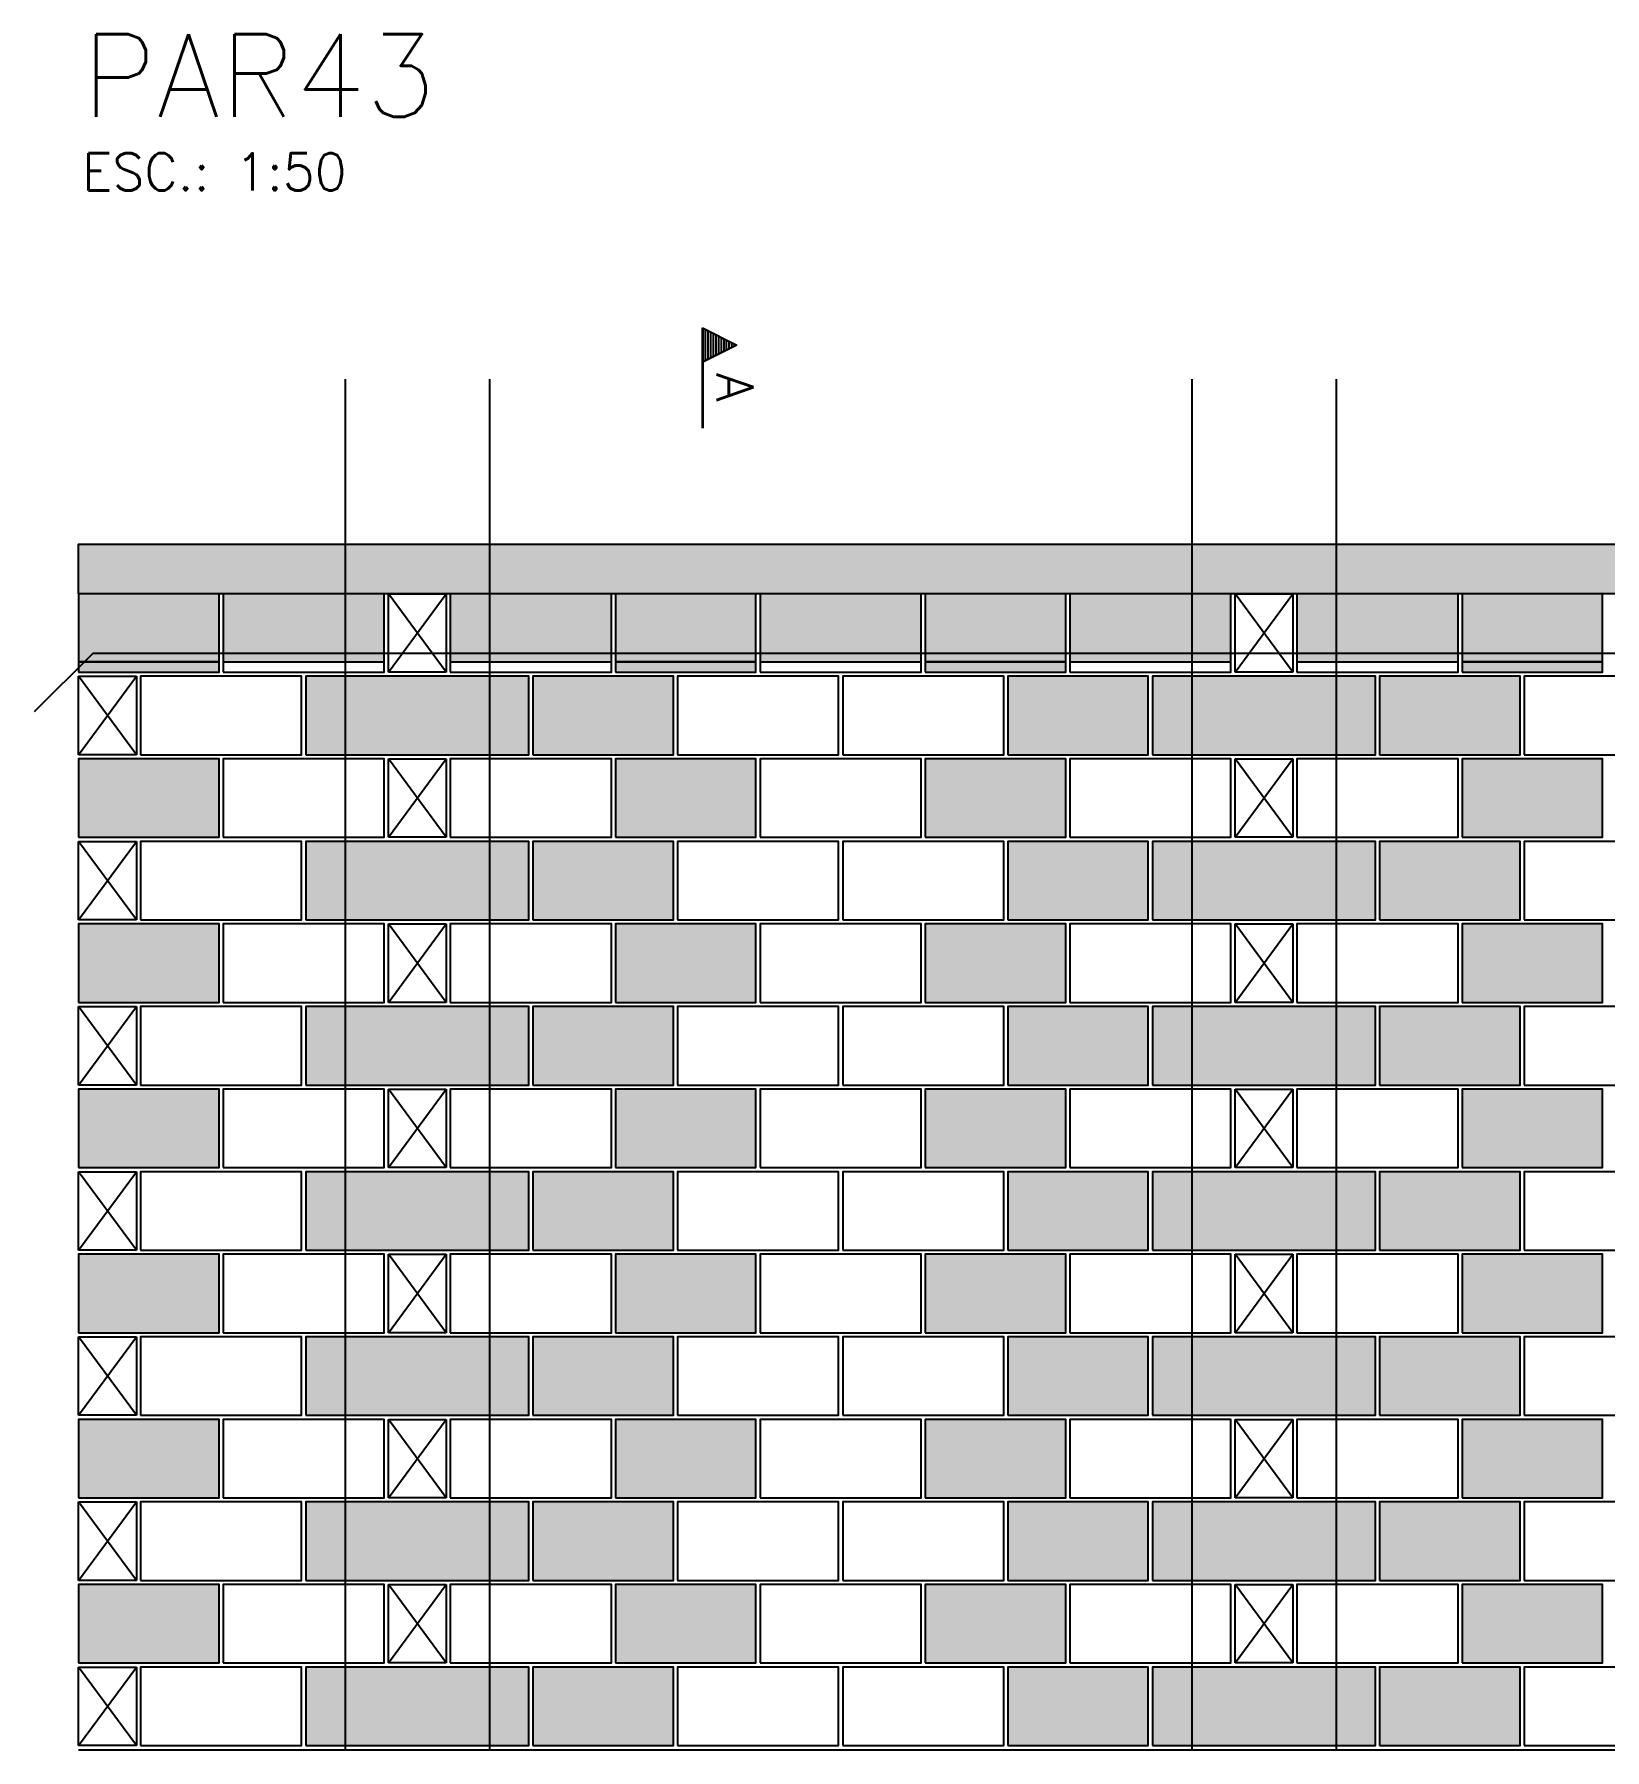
# Model space of a CAD drawing. Extents: x -1.9 to 86, y -1.6 to 60.9.
# Drawn here: x 7.09 to 14.69, y 32 to 40.31 of the extents above; entities that cross this region are included whole.
import ezdxf

# ---------------------------------------------------------------- set-up
doc = ezdxf.new("R2010")
doc.units = 0
doc.header["$MEASUREMENT"] = 0
for name, color, linetype in [('PENA_01', 1, 'CONTINUOUS'), ('PENA_02', 2, 'CONTINUOUS'), ('PENA_03', 3, 'CONTINUOUS'), ('PENA_05', 5, 'CONTINUOUS'), ('PENA_06', 6, 'CONTINUOUS'), ('PENA_09', 254, 'CONTINUOUS'), ('PENA_11', 252, 'CONTINUOUS'), ('PENA_19', 240, 'CONTINUOUS'), ('PENA_21', 100, 'CONTINUOUS')]:
    doc.layers.add(name, color=color, linetype=linetype)
doc.styles.get("Standard").update_dxf_attribs({"font": 'ROMANS.SHX'})

msp = doc.modelspace()

# ---------------------------------------------------------------- linework, layer by layer
at = {"layer": 'PENA_01', "linetype": 'Continuous'}
for p, q in [((7.301106, 37.265889), (7.981106, 37.265889)), ((8.001106, 37.265889), (8.781106, 37.265889)), ((9.101106, 37.265889), (9.881106, 37.265889)), ((9.901106, 37.265889), (10.581106, 37.265889)), ((10.601106, 37.265889), (11.381106, 37.265889)), ((11.401106, 37.265889), (12.081106, 37.265889)), ((12.101106, 37.265889), (12.881106, 37.265889)), ((13.201106, 37.265889), (13.981106, 37.265889)), ((14.001106, 37.265889), (14.681106, 37.265889))]:
    msp.add_line(p, q, dxfattribs=at)
at = {"layer": 'PENA_02', "linetype": 'Continuous'}
for p, q in [((8.801106, 37.215889), (8.801106, 37.595889)), ((8.801106, 37.595889), (9.081106, 37.595889)), ((9.081106, 37.595889), (9.081106, 37.215889)), ((12.901106, 37.215889), (12.901106, 37.595889)), ((12.901106, 37.595889), (13.181106, 37.595889)), ((13.181106, 37.595889), (13.181106, 37.215889)), ((7.301106, 36.815889), (7.301106, 37.195889)), ((7.301106, 37.195889), (7.581106, 37.195889)), ((7.581106, 37.195889), (7.581106, 36.815889)), ((9.081106, 37.215889), (8.801106, 37.215889)), ((13.181106, 37.215889), (12.901106, 37.215889)), ((7.581106, 36.815889), (7.301106, 36.815889)), ((8.801106, 36.415889), (8.801106, 36.795889)), ((8.801106, 36.795889), (9.081106, 36.795889)), ((9.081106, 36.795889), (9.081106, 36.415889)), ((12.901106, 36.415889), (12.901106, 36.795889)), ((12.901106, 36.795889), (13.181106, 36.795889)), ((13.181106, 36.795889), (13.181106, 36.415889)), ((9.081106, 36.415889), (8.801106, 36.415889)), ((13.181106, 36.415889), (12.901106, 36.415889)), ((7.301106, 36.015889), (7.301106, 36.395889)), ((7.301106, 36.395889), (7.581106, 36.395889)), ((7.581106, 36.395889), (7.581106, 36.015889)), ((7.581106, 36.015889), (7.301106, 36.015889)), ((8.801106, 35.615889), (8.801106, 35.995889)), ((8.801106, 35.995889), (9.081106, 35.995889)), ((9.081106, 35.995889), (9.081106, 35.615889)), ((12.901106, 35.615889), (12.901106, 35.995889)), ((12.901106, 35.995889), (13.181106, 35.995889)), ((13.181106, 35.995889), (13.181106, 35.615889)), ((7.301106, 35.215889), (7.301106, 35.595889)), ((7.301106, 35.595889), (7.581106, 35.595889)), ((7.581106, 35.595889), (7.581106, 35.215889)), ((9.081106, 35.615889), (8.801106, 35.615889)), ((13.181106, 35.615889), (12.901106, 35.615889)), ((7.581106, 35.215889), (7.301106, 35.215889)), ((8.801106, 34.815889), (8.801106, 35.195889)), ((8.801106, 35.195889), (9.081106, 35.195889)), ((9.081106, 35.195889), (9.081106, 34.815889)), ((12.901106, 34.815889), (12.901106, 35.195889)), ((12.901106, 35.195889), (13.181106, 35.195889)), ((13.181106, 35.195889), (13.181106, 34.815889)), ((7.301106, 34.415889), (7.301106, 34.795889)), ((7.301106, 34.795889), (7.581106, 34.795889)), ((7.581106, 34.795889), (7.581106, 34.415889)), ((9.081106, 34.815889), (8.801106, 34.815889)), ((13.181106, 34.815889), (12.901106, 34.815889)), ((7.581106, 34.415889), (7.301106, 34.415889)), ((8.801106, 34.015889), (8.801106, 34.395889)), ((8.801106, 34.395889), (9.081106, 34.395889)), ((9.081106, 34.395889), (9.081106, 34.015889)), ((12.901106, 34.015889), (12.901106, 34.395889)), ((12.901106, 34.395889), (13.181106, 34.395889)), ((13.181106, 34.395889), (13.181106, 34.015889)), ((7.301106, 33.615889), (7.301106, 33.995889)), ((7.301106, 33.995889), (7.581106, 33.995889)), ((7.581106, 33.995889), (7.581106, 33.615889)), ((9.081106, 34.015889), (8.801106, 34.015889)), ((13.181106, 34.015889), (12.901106, 34.015889)), ((7.581106, 33.615889), (7.301106, 33.615889)), ((8.801106, 33.215889), (8.801106, 33.595889)), ((8.801106, 33.595889), (9.081106, 33.595889)), ((9.081106, 33.595889), (9.081106, 33.215889)), ((12.901106, 33.215889), (12.901106, 33.595889)), ((12.901106, 33.595889), (13.181106, 33.595889)), ((13.181106, 33.595889), (13.181106, 33.215889)), ((7.301106, 32.815889), (7.301106, 33.195889)), ((7.301106, 33.195889), (7.581106, 33.195889)), ((7.581106, 33.195889), (7.581106, 32.815889)), ((9.081106, 33.215889), (8.801106, 33.215889)), ((13.181106, 33.215889), (12.901106, 33.215889)), ((7.581106, 32.815889), (7.301106, 32.815889)), ((8.801106, 32.415889), (8.801106, 32.795889)), ((8.801106, 32.795889), (9.081106, 32.795889)), ((9.081106, 32.795889), (9.081106, 32.415889)), ((12.901106, 32.415889), (12.901106, 32.795889)), ((12.901106, 32.795889), (13.181106, 32.795889)), ((13.181106, 32.795889), (13.181106, 32.415889)), ((9.081106, 32.415889), (8.801106, 32.415889)), ((13.181106, 32.415889), (12.901106, 32.415889)), ((7.301106, 32.015889), (7.301106, 32.395889)), ((7.301106, 32.395889), (7.581106, 32.395889)), ((7.581106, 32.395889), (7.581106, 32.015889)), ((7.581106, 32.015889), (7.301106, 32.015889)), ((7.301106, 31.995889), (17.281106, 31.995889))]:
    msp.add_line(p, q, dxfattribs=at)
for points in [[(7.301106, 37.595889), (7.301106, 37.835889), (17.281106, 37.835889), (17.281106, 37.595889), (7.301106, 37.595889)], [(7.301106, 37.215889), (7.981106, 37.215889), (7.981106, 37.595889), (7.301106, 37.595889), (7.301106, 37.215889)], [(8.001106, 37.215889), (8.781106, 37.215889), (8.781106, 37.595889), (8.001106, 37.595889), (8.001106, 37.215889)], [(9.101106, 37.215889), (9.881106, 37.215889), (9.881106, 37.595889), (9.101106, 37.595889), (9.101106, 37.215889)], [(9.901106, 37.215889), (10.581106, 37.215889), (10.581106, 37.595889), (9.901106, 37.595889), (9.901106, 37.215889)], [(10.601106, 37.215889), (11.381106, 37.215889), (11.381106, 37.595889), (10.601106, 37.595889), (10.601106, 37.215889)], [(11.401106, 37.215889), (12.081106, 37.215889), (12.081106, 37.595889), (11.401106, 37.595889), (11.401106, 37.215889)], [(12.101106, 37.215889), (12.881106, 37.215889), (12.881106, 37.595889), (12.101106, 37.595889), (12.101106, 37.215889)], [(13.201106, 37.215889), (13.981106, 37.215889), (13.981106, 37.595889), (13.201106, 37.595889), (13.201106, 37.215889)], [(14.001106, 37.215889), (14.681106, 37.215889), (14.681106, 37.595889), (14.001106, 37.595889), (14.001106, 37.215889)], [(7.601106, 36.815889), (8.381106, 36.815889), (8.381106, 37.195889), (7.601106, 37.195889), (7.601106, 36.815889)], [(8.401106, 36.815889), (9.481106, 36.815889), (9.481106, 37.195889), (8.401106, 37.195889), (8.401106, 36.815889)], [(9.501106, 36.815889), (10.181106, 36.815889), (10.181106, 37.195889), (9.501106, 37.195889), (9.501106, 36.815889)], [(10.201106, 36.815889), (10.981106, 36.815889), (10.981106, 37.195889), (10.201106, 37.195889), (10.201106, 36.815889)], [(11.001106, 36.815889), (11.781106, 36.815889), (11.781106, 37.195889), (11.001106, 37.195889), (11.001106, 36.815889)], [(11.801106, 36.815889), (12.481106, 36.815889), (12.481106, 37.195889), (11.801106, 37.195889), (11.801106, 36.815889)], [(12.501106, 36.815889), (13.581106, 36.815889), (13.581106, 37.195889), (12.501106, 37.195889), (12.501106, 36.815889)], [(13.601106, 36.815889), (14.281106, 36.815889), (14.281106, 37.195889), (13.601106, 37.195889), (13.601106, 36.815889)], [(14.301106, 36.815889), (15.081106, 36.815889), (15.081106, 37.195889), (14.301106, 37.195889), (14.301106, 36.815889)], [(7.301106, 36.415889), (7.981106, 36.415889), (7.981106, 36.795889), (7.301106, 36.795889), (7.301106, 36.415889)], [(8.001106, 36.415889), (8.781106, 36.415889), (8.781106, 36.795889), (8.001106, 36.795889), (8.001106, 36.415889)], [(9.101106, 36.415889), (9.881106, 36.415889), (9.881106, 36.795889), (9.101106, 36.795889), (9.101106, 36.415889)], [(9.901106, 36.415889), (10.581106, 36.415889), (10.581106, 36.795889), (9.901106, 36.795889), (9.901106, 36.415889)], [(10.601106, 36.415889), (11.381106, 36.415889), (11.381106, 36.795889), (10.601106, 36.795889), (10.601106, 36.415889)], [(11.401106, 36.415889), (12.081106, 36.415889), (12.081106, 36.795889), (11.401106, 36.795889), (11.401106, 36.415889)], [(12.101106, 36.415889), (12.881106, 36.415889), (12.881106, 36.795889), (12.101106, 36.795889), (12.101106, 36.415889)], [(13.201106, 36.415889), (13.981106, 36.415889), (13.981106, 36.795889), (13.201106, 36.795889), (13.201106, 36.415889)], [(14.001106, 36.415889), (14.681106, 36.415889), (14.681106, 36.795889), (14.001106, 36.795889), (14.001106, 36.415889)], [(7.601106, 36.015889), (8.381106, 36.015889), (8.381106, 36.395889), (7.601106, 36.395889), (7.601106, 36.015889)], [(8.401106, 36.015889), (9.481106, 36.015889), (9.481106, 36.395889), (8.401106, 36.395889), (8.401106, 36.015889)], [(9.501106, 36.015889), (10.181106, 36.015889), (10.181106, 36.395889), (9.501106, 36.395889), (9.501106, 36.015889)], [(10.201106, 36.015889), (10.981106, 36.015889), (10.981106, 36.395889), (10.201106, 36.395889), (10.201106, 36.015889)], [(11.001106, 36.015889), (11.781106, 36.015889), (11.781106, 36.395889), (11.001106, 36.395889), (11.001106, 36.015889)], [(11.801106, 36.015889), (12.481106, 36.015889), (12.481106, 36.395889), (11.801106, 36.395889), (11.801106, 36.015889)], [(12.501106, 36.015889), (13.581106, 36.015889), (13.581106, 36.395889), (12.501106, 36.395889), (12.501106, 36.015889)], [(13.601106, 36.015889), (14.281106, 36.015889), (14.281106, 36.395889), (13.601106, 36.395889), (13.601106, 36.015889)], [(14.301106, 36.015889), (15.081106, 36.015889), (15.081106, 36.395889), (14.301106, 36.395889), (14.301106, 36.015889)], [(7.301106, 35.615889), (7.981106, 35.615889), (7.981106, 35.995889), (7.301106, 35.995889), (7.301106, 35.615889)], [(8.001106, 35.615889), (8.781106, 35.615889), (8.781106, 35.995889), (8.001106, 35.995889), (8.001106, 35.615889)], [(9.101106, 35.615889), (9.881106, 35.615889), (9.881106, 35.995889), (9.101106, 35.995889), (9.101106, 35.615889)], [(9.901106, 35.615889), (10.581106, 35.615889), (10.581106, 35.995889), (9.901106, 35.995889), (9.901106, 35.615889)], [(10.601106, 35.615889), (11.381106, 35.615889), (11.381106, 35.995889), (10.601106, 35.995889), (10.601106, 35.615889)], [(11.401106, 35.615889), (12.081106, 35.615889), (12.081106, 35.995889), (11.401106, 35.995889), (11.401106, 35.615889)], [(12.101106, 35.615889), (12.881106, 35.615889), (12.881106, 35.995889), (12.101106, 35.995889), (12.101106, 35.615889)], [(13.201106, 35.615889), (13.981106, 35.615889), (13.981106, 35.995889), (13.201106, 35.995889), (13.201106, 35.615889)], [(14.001106, 35.615889), (14.681106, 35.615889), (14.681106, 35.995889), (14.001106, 35.995889), (14.001106, 35.615889)], [(7.601106, 35.215889), (8.381106, 35.215889), (8.381106, 35.595889), (7.601106, 35.595889), (7.601106, 35.215889)], [(8.401106, 35.215889), (9.481106, 35.215889), (9.481106, 35.595889), (8.401106, 35.595889), (8.401106, 35.215889)], [(9.501106, 35.215889), (10.181106, 35.215889), (10.181106, 35.595889), (9.501106, 35.595889), (9.501106, 35.215889)], [(10.201106, 35.215889), (10.981106, 35.215889), (10.981106, 35.595889), (10.201106, 35.595889), (10.201106, 35.215889)], [(11.001106, 35.215889), (11.781106, 35.215889), (11.781106, 35.595889), (11.001106, 35.595889), (11.001106, 35.215889)], [(11.801106, 35.215889), (12.481106, 35.215889), (12.481106, 35.595889), (11.801106, 35.595889), (11.801106, 35.215889)], [(12.501106, 35.215889), (13.581106, 35.215889), (13.581106, 35.595889), (12.501106, 35.595889), (12.501106, 35.215889)], [(13.601106, 35.215889), (14.281106, 35.215889), (14.281106, 35.595889), (13.601106, 35.595889), (13.601106, 35.215889)], [(14.301106, 35.215889), (15.081106, 35.215889), (15.081106, 35.595889), (14.301106, 35.595889), (14.301106, 35.215889)], [(7.301106, 34.815889), (7.981106, 34.815889), (7.981106, 35.195889), (7.301106, 35.195889), (7.301106, 34.815889)], [(8.001106, 34.815889), (8.781106, 34.815889), (8.781106, 35.195889), (8.001106, 35.195889), (8.001106, 34.815889)], [(9.101106, 34.815889), (9.881106, 34.815889), (9.881106, 35.195889), (9.101106, 35.195889), (9.101106, 34.815889)], [(9.901106, 34.815889), (10.581106, 34.815889), (10.581106, 35.195889), (9.901106, 35.195889), (9.901106, 34.815889)], [(10.601106, 34.815889), (11.381106, 34.815889), (11.381106, 35.195889), (10.601106, 35.195889), (10.601106, 34.815889)], [(11.401106, 34.815889), (12.081106, 34.815889), (12.081106, 35.195889), (11.401106, 35.195889), (11.401106, 34.815889)], [(12.101106, 34.815889), (12.881106, 34.815889), (12.881106, 35.195889), (12.101106, 35.195889), (12.101106, 34.815889)], [(13.201106, 34.815889), (13.981106, 34.815889), (13.981106, 35.195889), (13.201106, 35.195889), (13.201106, 34.815889)], [(14.001106, 34.815889), (14.681106, 34.815889), (14.681106, 35.195889), (14.001106, 35.195889), (14.001106, 34.815889)], [(7.601106, 34.415889), (8.381106, 34.415889), (8.381106, 34.795889), (7.601106, 34.795889), (7.601106, 34.415889)], [(8.401106, 34.415889), (9.481106, 34.415889), (9.481106, 34.795889), (8.401106, 34.795889), (8.401106, 34.415889)], [(9.501106, 34.415889), (10.181106, 34.415889), (10.181106, 34.795889), (9.501106, 34.795889), (9.501106, 34.415889)], [(10.201106, 34.415889), (10.981106, 34.415889), (10.981106, 34.795889), (10.201106, 34.795889), (10.201106, 34.415889)], [(11.001106, 34.415889), (11.781106, 34.415889), (11.781106, 34.795889), (11.001106, 34.795889), (11.001106, 34.415889)], [(11.801106, 34.415889), (12.481106, 34.415889), (12.481106, 34.795889), (11.801106, 34.795889), (11.801106, 34.415889)], [(12.501106, 34.415889), (13.581106, 34.415889), (13.581106, 34.795889), (12.501106, 34.795889), (12.501106, 34.415889)], [(13.601106, 34.415889), (14.281106, 34.415889), (14.281106, 34.795889), (13.601106, 34.795889), (13.601106, 34.415889)], [(14.301106, 34.415889), (15.081106, 34.415889), (15.081106, 34.795889), (14.301106, 34.795889), (14.301106, 34.415889)], [(7.301106, 34.015889), (7.981106, 34.015889), (7.981106, 34.395889), (7.301106, 34.395889), (7.301106, 34.015889)], [(8.001106, 34.015889), (8.781106, 34.015889), (8.781106, 34.395889), (8.001106, 34.395889), (8.001106, 34.015889)], [(9.101106, 34.015889), (9.881106, 34.015889), (9.881106, 34.395889), (9.101106, 34.395889), (9.101106, 34.015889)], [(9.901106, 34.015889), (10.581106, 34.015889), (10.581106, 34.395889), (9.901106, 34.395889), (9.901106, 34.015889)], [(10.601106, 34.015889), (11.381106, 34.015889), (11.381106, 34.395889), (10.601106, 34.395889), (10.601106, 34.015889)], [(11.401106, 34.015889), (12.081106, 34.015889), (12.081106, 34.395889), (11.401106, 34.395889), (11.401106, 34.015889)], [(12.101106, 34.015889), (12.881106, 34.015889), (12.881106, 34.395889), (12.101106, 34.395889), (12.101106, 34.015889)], [(13.201106, 34.015889), (13.981106, 34.015889), (13.981106, 34.395889), (13.201106, 34.395889), (13.201106, 34.015889)], [(14.001106, 34.015889), (14.681106, 34.015889), (14.681106, 34.395889), (14.001106, 34.395889), (14.001106, 34.015889)], [(7.601106, 33.615889), (8.381106, 33.615889), (8.381106, 33.995889), (7.601106, 33.995889), (7.601106, 33.615889)], [(8.401106, 33.615889), (9.481106, 33.615889), (9.481106, 33.995889), (8.401106, 33.995889), (8.401106, 33.615889)], [(9.501106, 33.615889), (10.181106, 33.615889), (10.181106, 33.995889), (9.501106, 33.995889), (9.501106, 33.615889)], [(10.201106, 33.615889), (10.981106, 33.615889), (10.981106, 33.995889), (10.201106, 33.995889), (10.201106, 33.615889)], [(11.001106, 33.615889), (11.781106, 33.615889), (11.781106, 33.995889), (11.001106, 33.995889), (11.001106, 33.615889)], [(11.801106, 33.615889), (12.481106, 33.615889), (12.481106, 33.995889), (11.801106, 33.995889), (11.801106, 33.615889)], [(12.501106, 33.615889), (13.581106, 33.615889), (13.581106, 33.995889), (12.501106, 33.995889), (12.501106, 33.615889)], [(13.601106, 33.615889), (14.281106, 33.615889), (14.281106, 33.995889), (13.601106, 33.995889), (13.601106, 33.615889)], [(14.301106, 33.615889), (15.081106, 33.615889), (15.081106, 33.995889), (14.301106, 33.995889), (14.301106, 33.615889)], [(7.301106, 33.215889), (7.981106, 33.215889), (7.981106, 33.595889), (7.301106, 33.595889), (7.301106, 33.215889)], [(8.001106, 33.215889), (8.781106, 33.215889), (8.781106, 33.595889), (8.001106, 33.595889), (8.001106, 33.215889)], [(9.101106, 33.215889), (9.881106, 33.215889), (9.881106, 33.595889), (9.101106, 33.595889), (9.101106, 33.215889)], [(9.901106, 33.215889), (10.581106, 33.215889), (10.581106, 33.595889), (9.901106, 33.595889), (9.901106, 33.215889)], [(10.601106, 33.215889), (11.381106, 33.215889), (11.381106, 33.595889), (10.601106, 33.595889), (10.601106, 33.215889)], [(11.401106, 33.215889), (12.081106, 33.215889), (12.081106, 33.595889), (11.401106, 33.595889), (11.401106, 33.215889)], [(12.101106, 33.215889), (12.881106, 33.215889), (12.881106, 33.595889), (12.101106, 33.595889), (12.101106, 33.215889)], [(13.201106, 33.215889), (13.981106, 33.215889), (13.981106, 33.595889), (13.201106, 33.595889), (13.201106, 33.215889)], [(14.001106, 33.215889), (14.681106, 33.215889), (14.681106, 33.595889), (14.001106, 33.595889), (14.001106, 33.215889)], [(7.601106, 32.815889), (8.381106, 32.815889), (8.381106, 33.195889), (7.601106, 33.195889), (7.601106, 32.815889)], [(8.401106, 32.815889), (9.481106, 32.815889), (9.481106, 33.195889), (8.401106, 33.195889), (8.401106, 32.815889)], [(9.501106, 32.815889), (10.181106, 32.815889), (10.181106, 33.195889), (9.501106, 33.195889), (9.501106, 32.815889)], [(10.201106, 32.815889), (10.981106, 32.815889), (10.981106, 33.195889), (10.201106, 33.195889), (10.201106, 32.815889)], [(11.001106, 32.815889), (11.781106, 32.815889), (11.781106, 33.195889), (11.001106, 33.195889), (11.001106, 32.815889)], [(11.801106, 32.815889), (12.481106, 32.815889), (12.481106, 33.195889), (11.801106, 33.195889), (11.801106, 32.815889)], [(12.501106, 32.815889), (13.581106, 32.815889), (13.581106, 33.195889), (12.501106, 33.195889), (12.501106, 32.815889)], [(13.601106, 32.815889), (14.281106, 32.815889), (14.281106, 33.195889), (13.601106, 33.195889), (13.601106, 32.815889)], [(14.301106, 32.815889), (15.081106, 32.815889), (15.081106, 33.195889), (14.301106, 33.195889), (14.301106, 32.815889)], [(7.301106, 32.415889), (7.981106, 32.415889), (7.981106, 32.795889), (7.301106, 32.795889), (7.301106, 32.415889)], [(8.001106, 32.415889), (8.781106, 32.415889), (8.781106, 32.795889), (8.001106, 32.795889), (8.001106, 32.415889)], [(9.101106, 32.415889), (9.881106, 32.415889), (9.881106, 32.795889), (9.101106, 32.795889), (9.101106, 32.415889)], [(9.901106, 32.415889), (10.581106, 32.415889), (10.581106, 32.795889), (9.901106, 32.795889), (9.901106, 32.415889)], [(10.601106, 32.415889), (11.381106, 32.415889), (11.381106, 32.795889), (10.601106, 32.795889), (10.601106, 32.415889)], [(11.401106, 32.415889), (12.081106, 32.415889), (12.081106, 32.795889), (11.401106, 32.795889), (11.401106, 32.415889)], [(12.101106, 32.415889), (12.881106, 32.415889), (12.881106, 32.795889), (12.101106, 32.795889), (12.101106, 32.415889)], [(13.201106, 32.415889), (13.981106, 32.415889), (13.981106, 32.795889), (13.201106, 32.795889), (13.201106, 32.415889)], [(14.001106, 32.415889), (14.681106, 32.415889), (14.681106, 32.795889), (14.001106, 32.795889), (14.001106, 32.415889)], [(7.601106, 32.015889), (8.381106, 32.015889), (8.381106, 32.395889), (7.601106, 32.395889), (7.601106, 32.015889)], [(8.401106, 32.015889), (9.481106, 32.015889), (9.481106, 32.395889), (8.401106, 32.395889), (8.401106, 32.015889)], [(9.501106, 32.015889), (10.181106, 32.015889), (10.181106, 32.395889), (9.501106, 32.395889), (9.501106, 32.015889)], [(10.201106, 32.015889), (10.981106, 32.015889), (10.981106, 32.395889), (10.201106, 32.395889), (10.201106, 32.015889)], [(11.001106, 32.015889), (11.781106, 32.015889), (11.781106, 32.395889), (11.001106, 32.395889), (11.001106, 32.015889)], [(11.801106, 32.015889), (12.481106, 32.015889), (12.481106, 32.395889), (11.801106, 32.395889), (11.801106, 32.015889)], [(12.501106, 32.015889), (13.581106, 32.015889), (13.581106, 32.395889), (12.501106, 32.395889), (12.501106, 32.015889)], [(13.601106, 32.015889), (14.281106, 32.015889), (14.281106, 32.395889), (13.601106, 32.395889), (13.601106, 32.015889)], [(14.301106, 32.015889), (15.081106, 32.015889), (15.081106, 32.395889), (14.301106, 32.395889), (14.301106, 32.015889)]]:
    msp.add_lwpolyline(points, dxfattribs=at)
at = {"layer": 'PENA_03', "linetype": 'Continuous'}
for p, q in [((10.322784, 38.397204), (10.322784, 38.883586)), ((10.322784, 38.883586), (10.488717, 38.80062)), ((10.323479, 38.882458), (10.487156, 38.80062)), ((10.32348, 38.882458), (10.32348, 38.718781)), ((10.335548, 38.877204), (10.335548, 38.724035)), ((10.348312, 38.870822), (10.348312, 38.730417)), ((10.361076, 38.86444), (10.361076, 38.736799)), ((10.37384, 38.858058), (10.37384, 38.743181)), ((10.386604, 38.851676), (10.386604, 38.749563)), ((10.399368, 38.845294), (10.399368, 38.755945)), ((10.412132, 38.838912), (10.412132, 38.762327)), ((10.424896, 38.83253), (10.424896, 38.768709)), ((10.43766, 38.826148), (10.43766, 38.775091)), ((10.450424, 38.819766), (10.450424, 38.781473)), ((10.463189, 38.813384), (10.463189, 38.787855)), ((10.488717, 38.80062), (10.323479, 38.718001)), ((10.487156, 38.80062), (10.32348, 38.718781)), ((10.475953, 38.807002), (10.475953, 38.794238)), ((10.32348, 38.718001), (10.32348, 38.397204)), ((9.081106, 37.215889), (8.801106, 37.595889)), ((8.801106, 37.215889), (9.081106, 37.595889)), ((13.181106, 37.215889), (12.901106, 37.595889)), ((12.901106, 37.215889), (13.181106, 37.595889)), ((7.581106, 36.815889), (7.301106, 37.195889)), ((7.301106, 36.815889), (7.581106, 37.195889)), ((9.081106, 36.415889), (8.801106, 36.795889)), ((8.801106, 36.415889), (9.081106, 36.795889)), ((13.181106, 36.415889), (12.901106, 36.795889)), ((12.901106, 36.415889), (13.181106, 36.795889)), ((7.581106, 36.015889), (7.301106, 36.395889)), ((7.301106, 36.015889), (7.581106, 36.395889)), ((9.081106, 35.615889), (8.801106, 35.995889)), ((8.801106, 35.615889), (9.081106, 35.995889)), ((13.181106, 35.615889), (12.901106, 35.995889)), ((12.901106, 35.615889), (13.181106, 35.995889)), ((7.581106, 35.215889), (7.301106, 35.595889)), ((7.301106, 35.215889), (7.581106, 35.595889)), ((9.081106, 34.815889), (8.801106, 35.195889)), ((8.801106, 34.815889), (9.081106, 35.195889)), ((13.181106, 34.815889), (12.901106, 35.195889)), ((12.901106, 34.815889), (13.181106, 35.195889)), ((7.581106, 34.415889), (7.301106, 34.795889)), ((7.301106, 34.415889), (7.581106, 34.795889)), ((9.081106, 34.015889), (8.801106, 34.395889)), ((8.801106, 34.015889), (9.081106, 34.395889)), ((13.181106, 34.015889), (12.901106, 34.395889)), ((12.901106, 34.015889), (13.181106, 34.395889)), ((7.581106, 33.615889), (7.301106, 33.995889)), ((7.301106, 33.615889), (7.581106, 33.995889)), ((9.081106, 33.215889), (8.801106, 33.595889)), ((8.801106, 33.215889), (9.081106, 33.595889)), ((13.181106, 33.215889), (12.901106, 33.595889)), ((12.901106, 33.215889), (13.181106, 33.595889)), ((7.581106, 32.815889), (7.301106, 33.195889)), ((7.301106, 32.815889), (7.581106, 33.195889)), ((9.081106, 32.415889), (8.801106, 32.795889)), ((8.801106, 32.415889), (9.081106, 32.795889)), ((13.181106, 32.415889), (12.901106, 32.795889)), ((12.901106, 32.415889), (13.181106, 32.795889)), ((7.581106, 32.015889), (7.301106, 32.395889)), ((7.301106, 32.015889), (7.581106, 32.395889))]:
    msp.add_line(p, q, dxfattribs=at)
at = {"layer": 'PENA_05', "linetype": 'Continuous'}
for p, q in [((7.369447, 37.305889), (7.086605, 37.023046)), ((17.181106, 37.305889), (7.369447, 37.305889))]:
    msp.add_line(p, q, dxfattribs=at)
for points in [[(8.591106, 38.635889), (8.591106, 31.995889)], [(9.291106, 38.635889), (9.291106, 31.995889)], [(12.691106, 38.635889), (12.691106, 31.995889)], [(13.391106, 38.635889), (13.391106, 31.995889)]]:
    msp.add_lwpolyline(points, dxfattribs=at)
at = {"layer": 'PENA_09', "linetype": 'Continuous'}
for points in [[(7.301106, 37.265889), (7.981106, 37.265889), (7.981106, 37.595889), (7.301106, 37.595889), (7.301106, 37.265889)], [(8.001106, 37.265889), (8.781106, 37.265889), (8.781106, 37.595889), (8.001106, 37.595889), (8.001106, 37.265889)], [(9.101106, 37.265889), (9.881106, 37.265889), (9.881106, 37.595889), (9.101106, 37.595889), (9.101106, 37.265889)], [(9.901106, 37.265889), (10.581106, 37.265889), (10.581106, 37.595889), (9.901106, 37.595889), (9.901106, 37.265889)], [(10.601106, 37.265889), (11.381106, 37.265889), (11.381106, 37.595889), (10.601106, 37.595889), (10.601106, 37.265889)], [(11.401106, 37.265889), (12.081106, 37.265889), (12.081106, 37.595889), (11.401106, 37.595889), (11.401106, 37.265889)], [(12.101106, 37.265889), (12.881106, 37.265889), (12.881106, 37.595889), (12.101106, 37.595889), (12.101106, 37.265889)], [(13.201106, 37.265889), (13.981106, 37.265889), (13.981106, 37.595889), (13.201106, 37.595889), (13.201106, 37.265889)], [(14.001106, 37.265889), (14.681106, 37.265889), (14.681106, 37.595889), (14.001106, 37.595889), (14.001106, 37.265889)]]:
    msp.add_lwpolyline(points, dxfattribs=at)
for points in [[(7.301106, 37.265889), (7.981106, 37.265889), (7.981106, 37.595889)], [(7.301106, 37.265889), (7.981106, 37.595889), (7.301106, 37.595889)], [(7.301106, 37.265889), (7.301106, 37.595889), (7.301106, 37.265889)], [(8.001106, 37.265889), (8.781106, 37.265889), (8.781106, 37.595889)], [(8.001106, 37.265889), (8.781106, 37.595889), (8.001106, 37.595889)], [(8.001106, 37.265889), (8.001106, 37.595889), (8.001106, 37.265889)], [(9.101106, 37.265889), (9.881106, 37.265889), (9.881106, 37.595889)], [(9.101106, 37.265889), (9.881106, 37.595889), (9.101106, 37.595889)], [(9.101106, 37.265889), (9.101106, 37.595889), (9.101106, 37.265889)], [(9.901106, 37.265889), (10.581106, 37.265889), (10.581106, 37.595889)], [(9.901106, 37.265889), (10.581106, 37.595889), (9.901106, 37.595889)], [(9.901106, 37.265889), (9.901106, 37.595889), (9.901106, 37.265889)], [(10.601106, 37.265889), (11.381106, 37.265889), (11.381106, 37.595889)], [(10.601106, 37.265889), (11.381106, 37.595889), (10.601106, 37.595889)], [(10.601106, 37.265889), (10.601106, 37.595889), (10.601106, 37.265889)], [(11.401106, 37.265889), (12.081106, 37.265889), (12.081106, 37.595889)], [(11.401106, 37.265889), (12.081106, 37.595889), (11.401106, 37.595889)], [(11.401106, 37.265889), (11.401106, 37.595889), (11.401106, 37.265889)], [(12.101106, 37.265889), (12.881106, 37.265889), (12.881106, 37.595889)], [(12.101106, 37.265889), (12.881106, 37.595889), (12.101106, 37.595889)], [(12.101106, 37.265889), (12.101106, 37.595889), (12.101106, 37.265889)], [(13.201106, 37.265889), (13.981106, 37.265889), (13.981106, 37.595889)], [(13.201106, 37.265889), (13.981106, 37.595889), (13.201106, 37.595889)], [(13.201106, 37.265889), (13.201106, 37.595889), (13.201106, 37.265889)], [(14.001106, 37.265889), (14.681106, 37.265889), (14.681106, 37.595889)], [(14.001106, 37.265889), (14.681106, 37.595889), (14.001106, 37.595889)], [(14.001106, 37.265889), (14.001106, 37.595889), (14.001106, 37.265889)]]:
    msp.add_solid(points, dxfattribs=at)
at = {"layer": 'PENA_11', "linetype": 'Continuous'}
for points in [[(7.301106, 37.595889), (7.301106, 37.835889), (17.281106, 37.835889)], [(7.301106, 37.595889), (17.281106, 37.835889), (17.281106, 37.595889)], [(7.301106, 37.595889), (17.281106, 37.595889), (7.301106, 37.595889)]]:
    msp.add_solid(points, dxfattribs=at)
at = {"layer": 'PENA_19', "linetype": 'Continuous'}
for points in [[(8.401106, 36.815889), (9.481106, 36.815889), (9.481106, 37.195889), (8.401106, 37.195889), (8.401106, 36.815889)], [(12.501106, 36.815889), (13.581106, 36.815889), (13.581106, 37.195889), (12.501106, 37.195889), (12.501106, 36.815889)], [(8.401106, 36.015889), (9.481106, 36.015889), (9.481106, 36.395889), (8.401106, 36.395889), (8.401106, 36.015889)], [(12.501106, 36.015889), (13.581106, 36.015889), (13.581106, 36.395889), (12.501106, 36.395889), (12.501106, 36.015889)], [(8.401106, 35.215889), (9.481106, 35.215889), (9.481106, 35.595889), (8.401106, 35.595889), (8.401106, 35.215889)], [(12.501106, 35.215889), (13.581106, 35.215889), (13.581106, 35.595889), (12.501106, 35.595889), (12.501106, 35.215889)], [(8.401106, 34.415889), (9.481106, 34.415889), (9.481106, 34.795889), (8.401106, 34.795889), (8.401106, 34.415889)], [(12.501106, 34.415889), (13.581106, 34.415889), (13.581106, 34.795889), (12.501106, 34.795889), (12.501106, 34.415889)], [(8.401106, 33.615889), (9.481106, 33.615889), (9.481106, 33.995889), (8.401106, 33.995889), (8.401106, 33.615889)], [(12.501106, 33.615889), (13.581106, 33.615889), (13.581106, 33.995889), (12.501106, 33.995889), (12.501106, 33.615889)], [(8.401106, 32.815889), (9.481106, 32.815889), (9.481106, 33.195889), (8.401106, 33.195889), (8.401106, 32.815889)], [(12.501106, 32.815889), (13.581106, 32.815889), (13.581106, 33.195889), (12.501106, 33.195889), (12.501106, 32.815889)], [(8.401106, 32.015889), (9.481106, 32.015889), (9.481106, 32.395889), (8.401106, 32.395889), (8.401106, 32.015889)], [(12.501106, 32.015889), (13.581106, 32.015889), (13.581106, 32.395889), (12.501106, 32.395889), (12.501106, 32.015889)]]:
    msp.add_lwpolyline(points, dxfattribs=at)
for points in [[(8.401106, 36.815889), (9.481106, 36.815889), (9.481106, 37.195889)], [(8.401106, 36.815889), (9.481106, 37.195889), (8.401106, 37.195889)], [(8.401106, 36.815889), (8.401106, 37.195889), (8.401106, 36.815889)], [(12.501106, 36.815889), (13.581106, 36.815889), (13.581106, 37.195889)], [(12.501106, 36.815889), (13.581106, 37.195889), (12.501106, 37.195889)], [(12.501106, 36.815889), (12.501106, 37.195889), (12.501106, 36.815889)], [(8.401106, 36.015889), (9.481106, 36.015889), (9.481106, 36.395889)], [(8.401106, 36.015889), (9.481106, 36.395889), (8.401106, 36.395889)], [(8.401106, 36.015889), (8.401106, 36.395889), (8.401106, 36.015889)], [(12.501106, 36.015889), (13.581106, 36.015889), (13.581106, 36.395889)], [(12.501106, 36.015889), (13.581106, 36.395889), (12.501106, 36.395889)], [(12.501106, 36.015889), (12.501106, 36.395889), (12.501106, 36.015889)], [(8.401106, 35.215889), (9.481106, 35.215889), (9.481106, 35.595889)], [(8.401106, 35.215889), (9.481106, 35.595889), (8.401106, 35.595889)], [(8.401106, 35.215889), (8.401106, 35.595889), (8.401106, 35.215889)], [(12.501106, 35.215889), (13.581106, 35.215889), (13.581106, 35.595889)], [(12.501106, 35.215889), (13.581106, 35.595889), (12.501106, 35.595889)], [(12.501106, 35.215889), (12.501106, 35.595889), (12.501106, 35.215889)], [(8.401106, 34.415889), (9.481106, 34.415889), (9.481106, 34.795889)], [(8.401106, 34.415889), (9.481106, 34.795889), (8.401106, 34.795889)], [(8.401106, 34.415889), (8.401106, 34.795889), (8.401106, 34.415889)], [(12.501106, 34.415889), (13.581106, 34.415889), (13.581106, 34.795889)], [(12.501106, 34.415889), (13.581106, 34.795889), (12.501106, 34.795889)], [(12.501106, 34.415889), (12.501106, 34.795889), (12.501106, 34.415889)], [(8.401106, 33.615889), (9.481106, 33.615889), (9.481106, 33.995889)], [(8.401106, 33.615889), (9.481106, 33.995889), (8.401106, 33.995889)], [(8.401106, 33.615889), (8.401106, 33.995889), (8.401106, 33.615889)], [(12.501106, 33.615889), (13.581106, 33.615889), (13.581106, 33.995889)], [(12.501106, 33.615889), (13.581106, 33.995889), (12.501106, 33.995889)], [(12.501106, 33.615889), (12.501106, 33.995889), (12.501106, 33.615889)], [(8.401106, 32.815889), (9.481106, 32.815889), (9.481106, 33.195889)], [(8.401106, 32.815889), (9.481106, 33.195889), (8.401106, 33.195889)], [(8.401106, 32.815889), (8.401106, 33.195889), (8.401106, 32.815889)], [(12.501106, 32.815889), (13.581106, 32.815889), (13.581106, 33.195889)], [(12.501106, 32.815889), (13.581106, 33.195889), (12.501106, 33.195889)], [(12.501106, 32.815889), (12.501106, 33.195889), (12.501106, 32.815889)], [(8.401106, 32.015889), (9.481106, 32.015889), (9.481106, 32.395889)], [(8.401106, 32.015889), (9.481106, 32.395889), (8.401106, 32.395889)], [(8.401106, 32.015889), (8.401106, 32.395889), (8.401106, 32.015889)], [(12.501106, 32.015889), (13.581106, 32.015889), (13.581106, 32.395889)], [(12.501106, 32.015889), (13.581106, 32.395889), (12.501106, 32.395889)], [(12.501106, 32.015889), (12.501106, 32.395889), (12.501106, 32.015889)]]:
    msp.add_solid(points, dxfattribs=at)
at = {"layer": 'PENA_21', "linetype": 'Continuous'}
for points in [[(7.301106, 37.215889), (7.981106, 37.215889), (7.981106, 37.265889), (7.301106, 37.265889), (7.301106, 37.215889)], [(9.901106, 37.215889), (10.581106, 37.215889), (10.581106, 37.265889), (9.901106, 37.265889), (9.901106, 37.215889)], [(11.401106, 37.215889), (12.081106, 37.215889), (12.081106, 37.265889), (11.401106, 37.265889), (11.401106, 37.215889)], [(14.001106, 37.215889), (14.681106, 37.215889), (14.681106, 37.265889), (14.001106, 37.265889), (14.001106, 37.215889)], [(9.501106, 36.815889), (10.181106, 36.815889), (10.181106, 37.195889), (9.501106, 37.195889), (9.501106, 36.815889)], [(11.801106, 36.815889), (12.481106, 36.815889), (12.481106, 37.195889), (11.801106, 37.195889), (11.801106, 36.815889)], [(13.601106, 36.815889), (14.281106, 36.815889), (14.281106, 37.195889), (13.601106, 37.195889), (13.601106, 36.815889)], [(7.301106, 36.415889), (7.981106, 36.415889), (7.981106, 36.795889), (7.301106, 36.795889), (7.301106, 36.415889)], [(9.901106, 36.415889), (10.581106, 36.415889), (10.581106, 36.795889), (9.901106, 36.795889), (9.901106, 36.415889)], [(11.401106, 36.415889), (12.081106, 36.415889), (12.081106, 36.795889), (11.401106, 36.795889), (11.401106, 36.415889)], [(14.001106, 36.415889), (14.681106, 36.415889), (14.681106, 36.795889), (14.001106, 36.795889), (14.001106, 36.415889)], [(9.501106, 36.015889), (10.181106, 36.015889), (10.181106, 36.395889), (9.501106, 36.395889), (9.501106, 36.015889)], [(11.801106, 36.015889), (12.481106, 36.015889), (12.481106, 36.395889), (11.801106, 36.395889), (11.801106, 36.015889)], [(13.601106, 36.015889), (14.281106, 36.015889), (14.281106, 36.395889), (13.601106, 36.395889), (13.601106, 36.015889)], [(7.301106, 35.615889), (7.981106, 35.615889), (7.981106, 35.995889), (7.301106, 35.995889), (7.301106, 35.615889)], [(9.901106, 35.615889), (10.581106, 35.615889), (10.581106, 35.995889), (9.901106, 35.995889), (9.901106, 35.615889)], [(11.401106, 35.615889), (12.081106, 35.615889), (12.081106, 35.995889), (11.401106, 35.995889), (11.401106, 35.615889)], [(14.001106, 35.615889), (14.681106, 35.615889), (14.681106, 35.995889), (14.001106, 35.995889), (14.001106, 35.615889)], [(9.501106, 35.215889), (10.181106, 35.215889), (10.181106, 35.595889), (9.501106, 35.595889), (9.501106, 35.215889)], [(11.801106, 35.215889), (12.481106, 35.215889), (12.481106, 35.595889), (11.801106, 35.595889), (11.801106, 35.215889)], [(13.601106, 35.215889), (14.281106, 35.215889), (14.281106, 35.595889), (13.601106, 35.595889), (13.601106, 35.215889)], [(7.301106, 34.815889), (7.981106, 34.815889), (7.981106, 35.195889), (7.301106, 35.195889), (7.301106, 34.815889)], [(9.901106, 34.815889), (10.581106, 34.815889), (10.581106, 35.195889), (9.901106, 35.195889), (9.901106, 34.815889)], [(11.401106, 34.815889), (12.081106, 34.815889), (12.081106, 35.195889), (11.401106, 35.195889), (11.401106, 34.815889)], [(14.001106, 34.815889), (14.681106, 34.815889), (14.681106, 35.195889), (14.001106, 35.195889), (14.001106, 34.815889)], [(9.501106, 34.415889), (10.181106, 34.415889), (10.181106, 34.795889), (9.501106, 34.795889), (9.501106, 34.415889)], [(11.801106, 34.415889), (12.481106, 34.415889), (12.481106, 34.795889), (11.801106, 34.795889), (11.801106, 34.415889)], [(13.601106, 34.415889), (14.281106, 34.415889), (14.281106, 34.795889), (13.601106, 34.795889), (13.601106, 34.415889)], [(7.301106, 34.015889), (7.981106, 34.015889), (7.981106, 34.395889), (7.301106, 34.395889), (7.301106, 34.015889)], [(9.901106, 34.015889), (10.581106, 34.015889), (10.581106, 34.395889), (9.901106, 34.395889), (9.901106, 34.015889)], [(11.401106, 34.015889), (12.081106, 34.015889), (12.081106, 34.395889), (11.401106, 34.395889), (11.401106, 34.015889)], [(14.001106, 34.015889), (14.681106, 34.015889), (14.681106, 34.395889), (14.001106, 34.395889), (14.001106, 34.015889)], [(9.501106, 33.615889), (10.181106, 33.615889), (10.181106, 33.995889), (9.501106, 33.995889), (9.501106, 33.615889)], [(11.801106, 33.615889), (12.481106, 33.615889), (12.481106, 33.995889), (11.801106, 33.995889), (11.801106, 33.615889)], [(13.601106, 33.615889), (14.281106, 33.615889), (14.281106, 33.995889), (13.601106, 33.995889), (13.601106, 33.615889)], [(7.301106, 33.215889), (7.981106, 33.215889), (7.981106, 33.595889), (7.301106, 33.595889), (7.301106, 33.215889)], [(9.901106, 33.215889), (10.581106, 33.215889), (10.581106, 33.595889), (9.901106, 33.595889), (9.901106, 33.215889)], [(11.401106, 33.215889), (12.081106, 33.215889), (12.081106, 33.595889), (11.401106, 33.595889), (11.401106, 33.215889)], [(14.001106, 33.215889), (14.681106, 33.215889), (14.681106, 33.595889), (14.001106, 33.595889), (14.001106, 33.215889)], [(9.501106, 32.815889), (10.181106, 32.815889), (10.181106, 33.195889), (9.501106, 33.195889), (9.501106, 32.815889)], [(11.801106, 32.815889), (12.481106, 32.815889), (12.481106, 33.195889), (11.801106, 33.195889), (11.801106, 32.815889)], [(13.601106, 32.815889), (14.281106, 32.815889), (14.281106, 33.195889), (13.601106, 33.195889), (13.601106, 32.815889)], [(7.301106, 32.415889), (7.981106, 32.415889), (7.981106, 32.795889), (7.301106, 32.795889), (7.301106, 32.415889)], [(9.901106, 32.415889), (10.581106, 32.415889), (10.581106, 32.795889), (9.901106, 32.795889), (9.901106, 32.415889)], [(11.401106, 32.415889), (12.081106, 32.415889), (12.081106, 32.795889), (11.401106, 32.795889), (11.401106, 32.415889)], [(14.001106, 32.415889), (14.681106, 32.415889), (14.681106, 32.795889), (14.001106, 32.795889), (14.001106, 32.415889)], [(9.501106, 32.015889), (10.181106, 32.015889), (10.181106, 32.395889), (9.501106, 32.395889), (9.501106, 32.015889)], [(11.801106, 32.015889), (12.481106, 32.015889), (12.481106, 32.395889), (11.801106, 32.395889), (11.801106, 32.015889)], [(13.601106, 32.015889), (14.281106, 32.015889), (14.281106, 32.395889), (13.601106, 32.395889), (13.601106, 32.015889)]]:
    msp.add_lwpolyline(points, dxfattribs=at)
for points in [[(7.301106, 37.215889), (7.981106, 37.215889), (7.981106, 37.265889)], [(7.301106, 37.215889), (7.981106, 37.265889), (7.301106, 37.265889)], [(7.301106, 37.215889), (7.301106, 37.265889), (7.301106, 37.215889)], [(9.901106, 37.215889), (10.581106, 37.215889), (10.581106, 37.265889)], [(9.901106, 37.215889), (10.581106, 37.265889), (9.901106, 37.265889)], [(9.901106, 37.215889), (9.901106, 37.265889), (9.901106, 37.215889)], [(11.401106, 37.215889), (12.081106, 37.215889), (12.081106, 37.265889)], [(11.401106, 37.215889), (12.081106, 37.265889), (11.401106, 37.265889)], [(11.401106, 37.215889), (11.401106, 37.265889), (11.401106, 37.215889)], [(14.001106, 37.215889), (14.681106, 37.215889), (14.681106, 37.265889)], [(14.001106, 37.215889), (14.681106, 37.265889), (14.001106, 37.265889)], [(14.001106, 37.215889), (14.001106, 37.265889), (14.001106, 37.215889)], [(9.501106, 36.815889), (10.181106, 36.815889), (10.181106, 37.195889)], [(9.501106, 36.815889), (10.181106, 37.195889), (9.501106, 37.195889)], [(9.501106, 36.815889), (9.501106, 37.195889), (9.501106, 36.815889)], [(11.801106, 36.815889), (12.481106, 36.815889), (12.481106, 37.195889)], [(11.801106, 36.815889), (12.481106, 37.195889), (11.801106, 37.195889)], [(11.801106, 36.815889), (11.801106, 37.195889), (11.801106, 36.815889)], [(13.601106, 36.815889), (14.281106, 36.815889), (14.281106, 37.195889)], [(13.601106, 36.815889), (14.281106, 37.195889), (13.601106, 37.195889)], [(13.601106, 36.815889), (13.601106, 37.195889), (13.601106, 36.815889)], [(7.301106, 36.415889), (7.981106, 36.415889), (7.981106, 36.795889)], [(7.301106, 36.415889), (7.981106, 36.795889), (7.301106, 36.795889)], [(7.301106, 36.415889), (7.301106, 36.795889), (7.301106, 36.415889)], [(9.901106, 36.415889), (10.581106, 36.415889), (10.581106, 36.795889)], [(9.901106, 36.415889), (10.581106, 36.795889), (9.901106, 36.795889)], [(9.901106, 36.415889), (9.901106, 36.795889), (9.901106, 36.415889)], [(11.401106, 36.415889), (12.081106, 36.415889), (12.081106, 36.795889)], [(11.401106, 36.415889), (12.081106, 36.795889), (11.401106, 36.795889)], [(11.401106, 36.415889), (11.401106, 36.795889), (11.401106, 36.415889)], [(14.001106, 36.415889), (14.681106, 36.415889), (14.681106, 36.795889)], [(14.001106, 36.415889), (14.681106, 36.795889), (14.001106, 36.795889)], [(14.001106, 36.415889), (14.001106, 36.795889), (14.001106, 36.415889)], [(9.501106, 36.015889), (10.181106, 36.015889), (10.181106, 36.395889)], [(9.501106, 36.015889), (10.181106, 36.395889), (9.501106, 36.395889)], [(9.501106, 36.015889), (9.501106, 36.395889), (9.501106, 36.015889)], [(11.801106, 36.015889), (12.481106, 36.015889), (12.481106, 36.395889)], [(11.801106, 36.015889), (12.481106, 36.395889), (11.801106, 36.395889)], [(11.801106, 36.015889), (11.801106, 36.395889), (11.801106, 36.015889)], [(13.601106, 36.015889), (14.281106, 36.015889), (14.281106, 36.395889)], [(13.601106, 36.015889), (14.281106, 36.395889), (13.601106, 36.395889)], [(13.601106, 36.015889), (13.601106, 36.395889), (13.601106, 36.015889)], [(7.301106, 35.615889), (7.981106, 35.615889), (7.981106, 35.995889)], [(7.301106, 35.615889), (7.981106, 35.995889), (7.301106, 35.995889)], [(7.301106, 35.615889), (7.301106, 35.995889), (7.301106, 35.615889)], [(9.901106, 35.615889), (10.581106, 35.615889), (10.581106, 35.995889)], [(9.901106, 35.615889), (10.581106, 35.995889), (9.901106, 35.995889)], [(9.901106, 35.615889), (9.901106, 35.995889), (9.901106, 35.615889)], [(11.401106, 35.615889), (12.081106, 35.615889), (12.081106, 35.995889)], [(11.401106, 35.615889), (12.081106, 35.995889), (11.401106, 35.995889)], [(11.401106, 35.615889), (11.401106, 35.995889), (11.401106, 35.615889)], [(14.001106, 35.615889), (14.681106, 35.615889), (14.681106, 35.995889)], [(14.001106, 35.615889), (14.681106, 35.995889), (14.001106, 35.995889)], [(14.001106, 35.615889), (14.001106, 35.995889), (14.001106, 35.615889)], [(9.501106, 35.215889), (10.181106, 35.215889), (10.181106, 35.595889)], [(9.501106, 35.215889), (10.181106, 35.595889), (9.501106, 35.595889)], [(9.501106, 35.215889), (9.501106, 35.595889), (9.501106, 35.215889)], [(11.801106, 35.215889), (12.481106, 35.215889), (12.481106, 35.595889)], [(11.801106, 35.215889), (12.481106, 35.595889), (11.801106, 35.595889)], [(11.801106, 35.215889), (11.801106, 35.595889), (11.801106, 35.215889)], [(13.601106, 35.215889), (14.281106, 35.215889), (14.281106, 35.595889)], [(13.601106, 35.215889), (14.281106, 35.595889), (13.601106, 35.595889)], [(13.601106, 35.215889), (13.601106, 35.595889), (13.601106, 35.215889)], [(7.301106, 34.815889), (7.981106, 34.815889), (7.981106, 35.195889)], [(7.301106, 34.815889), (7.981106, 35.195889), (7.301106, 35.195889)], [(7.301106, 34.815889), (7.301106, 35.195889), (7.301106, 34.815889)], [(9.901106, 34.815889), (10.581106, 34.815889), (10.581106, 35.195889)], [(9.901106, 34.815889), (10.581106, 35.195889), (9.901106, 35.195889)], [(9.901106, 34.815889), (9.901106, 35.195889), (9.901106, 34.815889)], [(11.401106, 34.815889), (12.081106, 34.815889), (12.081106, 35.195889)], [(11.401106, 34.815889), (12.081106, 35.195889), (11.401106, 35.195889)], [(11.401106, 34.815889), (11.401106, 35.195889), (11.401106, 34.815889)], [(14.001106, 34.815889), (14.681106, 34.815889), (14.681106, 35.195889)], [(14.001106, 34.815889), (14.681106, 35.195889), (14.001106, 35.195889)], [(14.001106, 34.815889), (14.001106, 35.195889), (14.001106, 34.815889)], [(9.501106, 34.415889), (10.181106, 34.415889), (10.181106, 34.795889)], [(9.501106, 34.415889), (10.181106, 34.795889), (9.501106, 34.795889)], [(9.501106, 34.415889), (9.501106, 34.795889), (9.501106, 34.415889)], [(11.801106, 34.415889), (12.481106, 34.415889), (12.481106, 34.795889)], [(11.801106, 34.415889), (12.481106, 34.795889), (11.801106, 34.795889)], [(11.801106, 34.415889), (11.801106, 34.795889), (11.801106, 34.415889)], [(13.601106, 34.415889), (14.281106, 34.415889), (14.281106, 34.795889)], [(13.601106, 34.415889), (14.281106, 34.795889), (13.601106, 34.795889)], [(13.601106, 34.415889), (13.601106, 34.795889), (13.601106, 34.415889)], [(7.301106, 34.015889), (7.981106, 34.015889), (7.981106, 34.395889)], [(7.301106, 34.015889), (7.981106, 34.395889), (7.301106, 34.395889)], [(7.301106, 34.015889), (7.301106, 34.395889), (7.301106, 34.015889)], [(9.901106, 34.015889), (10.581106, 34.015889), (10.581106, 34.395889)], [(9.901106, 34.015889), (10.581106, 34.395889), (9.901106, 34.395889)], [(9.901106, 34.015889), (9.901106, 34.395889), (9.901106, 34.015889)], [(11.401106, 34.015889), (12.081106, 34.015889), (12.081106, 34.395889)], [(11.401106, 34.015889), (12.081106, 34.395889), (11.401106, 34.395889)], [(11.401106, 34.015889), (11.401106, 34.395889), (11.401106, 34.015889)], [(14.001106, 34.015889), (14.681106, 34.015889), (14.681106, 34.395889)], [(14.001106, 34.015889), (14.681106, 34.395889), (14.001106, 34.395889)], [(14.001106, 34.015889), (14.001106, 34.395889), (14.001106, 34.015889)], [(9.501106, 33.615889), (10.181106, 33.615889), (10.181106, 33.995889)], [(9.501106, 33.615889), (10.181106, 33.995889), (9.501106, 33.995889)], [(9.501106, 33.615889), (9.501106, 33.995889), (9.501106, 33.615889)], [(11.801106, 33.615889), (12.481106, 33.615889), (12.481106, 33.995889)], [(11.801106, 33.615889), (12.481106, 33.995889), (11.801106, 33.995889)], [(11.801106, 33.615889), (11.801106, 33.995889), (11.801106, 33.615889)], [(13.601106, 33.615889), (14.281106, 33.615889), (14.281106, 33.995889)], [(13.601106, 33.615889), (14.281106, 33.995889), (13.601106, 33.995889)], [(13.601106, 33.615889), (13.601106, 33.995889), (13.601106, 33.615889)], [(7.301106, 33.215889), (7.981106, 33.215889), (7.981106, 33.595889)], [(7.301106, 33.215889), (7.981106, 33.595889), (7.301106, 33.595889)], [(7.301106, 33.215889), (7.301106, 33.595889), (7.301106, 33.215889)], [(9.901106, 33.215889), (10.581106, 33.215889), (10.581106, 33.595889)], [(9.901106, 33.215889), (10.581106, 33.595889), (9.901106, 33.595889)], [(9.901106, 33.215889), (9.901106, 33.595889), (9.901106, 33.215889)], [(11.401106, 33.215889), (12.081106, 33.215889), (12.081106, 33.595889)], [(11.401106, 33.215889), (12.081106, 33.595889), (11.401106, 33.595889)], [(11.401106, 33.215889), (11.401106, 33.595889), (11.401106, 33.215889)], [(14.001106, 33.215889), (14.681106, 33.215889), (14.681106, 33.595889)], [(14.001106, 33.215889), (14.681106, 33.595889), (14.001106, 33.595889)], [(14.001106, 33.215889), (14.001106, 33.595889), (14.001106, 33.215889)], [(9.501106, 32.815889), (10.181106, 32.815889), (10.181106, 33.195889)], [(9.501106, 32.815889), (10.181106, 33.195889), (9.501106, 33.195889)], [(9.501106, 32.815889), (9.501106, 33.195889), (9.501106, 32.815889)], [(11.801106, 32.815889), (12.481106, 32.815889), (12.481106, 33.195889)], [(11.801106, 32.815889), (12.481106, 33.195889), (11.801106, 33.195889)], [(11.801106, 32.815889), (11.801106, 33.195889), (11.801106, 32.815889)], [(13.601106, 32.815889), (14.281106, 32.815889), (14.281106, 33.195889)], [(13.601106, 32.815889), (14.281106, 33.195889), (13.601106, 33.195889)], [(13.601106, 32.815889), (13.601106, 33.195889), (13.601106, 32.815889)], [(7.301106, 32.415889), (7.981106, 32.415889), (7.981106, 32.795889)], [(7.301106, 32.415889), (7.981106, 32.795889), (7.301106, 32.795889)], [(7.301106, 32.415889), (7.301106, 32.795889), (7.301106, 32.415889)], [(9.901106, 32.415889), (10.581106, 32.415889), (10.581106, 32.795889)], [(9.901106, 32.415889), (10.581106, 32.795889), (9.901106, 32.795889)], [(9.901106, 32.415889), (9.901106, 32.795889), (9.901106, 32.415889)], [(11.401106, 32.415889), (12.081106, 32.415889), (12.081106, 32.795889)], [(11.401106, 32.415889), (12.081106, 32.795889), (11.401106, 32.795889)], [(11.401106, 32.415889), (11.401106, 32.795889), (11.401106, 32.415889)], [(14.001106, 32.415889), (14.681106, 32.415889), (14.681106, 32.795889)], [(14.001106, 32.415889), (14.681106, 32.795889), (14.001106, 32.795889)], [(14.001106, 32.415889), (14.001106, 32.795889), (14.001106, 32.415889)], [(9.501106, 32.015889), (10.181106, 32.015889), (10.181106, 32.395889)], [(9.501106, 32.015889), (10.181106, 32.395889), (9.501106, 32.395889)], [(9.501106, 32.015889), (9.501106, 32.395889), (9.501106, 32.015889)], [(11.801106, 32.015889), (12.481106, 32.015889), (12.481106, 32.395889)], [(11.801106, 32.015889), (12.481106, 32.395889), (11.801106, 32.395889)], [(11.801106, 32.015889), (11.801106, 32.395889), (11.801106, 32.015889)], [(13.601106, 32.015889), (14.281106, 32.015889), (14.281106, 32.395889)], [(13.601106, 32.015889), (14.281106, 32.395889), (13.601106, 32.395889)], [(13.601106, 32.015889), (13.601106, 32.395889), (13.601106, 32.015889)]]:
    msp.add_solid(points, dxfattribs=at)

# ---------------------------------------------------------------- texts
at = {"layer": 'PENA_03', "linetype": 'Continuous'}
msp.add_text('ESC.: 1:50', height=0.18, dxfattribs=at).set_placement((7.318129, 39.549672))
msp.add_text('A', height=0.18, rotation=270, dxfattribs=at).set_placement((10.389813, 38.665187))
at = {"layer": 'PENA_06', "linetype": 'Continuous'}
msp.add_text('PAR43', height=0.4, dxfattribs=at).set_placement((7.318129, 39.905896))

doc.saveas('drawing.dxf')
